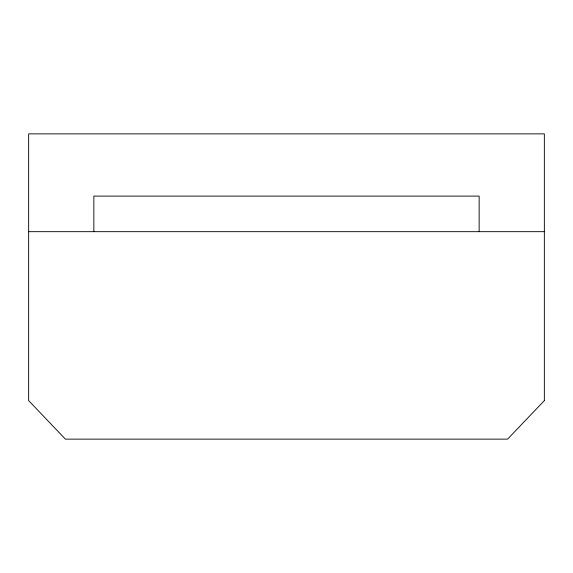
<?xml version="1.0" encoding="UTF-8"?>
<svg xmlns="http://www.w3.org/2000/svg" width="573" height="573" viewBox="0 0 573 573"><rect width="100%" height="100%" fill="white"/><g stroke="black" fill="none" stroke-linecap="round" stroke-linejoin="round"><path stroke-width="0.86" d="M28.65 231.671L544.35 231.671M479.15 231.671L479.15 196.102L93.85 196.102L93.85 231.671M544.35 400.606L507.599 439.133L65.401 439.133L28.65 400.606L28.65 133.867L544.35 133.867L544.35 400.606"/></g></svg>
